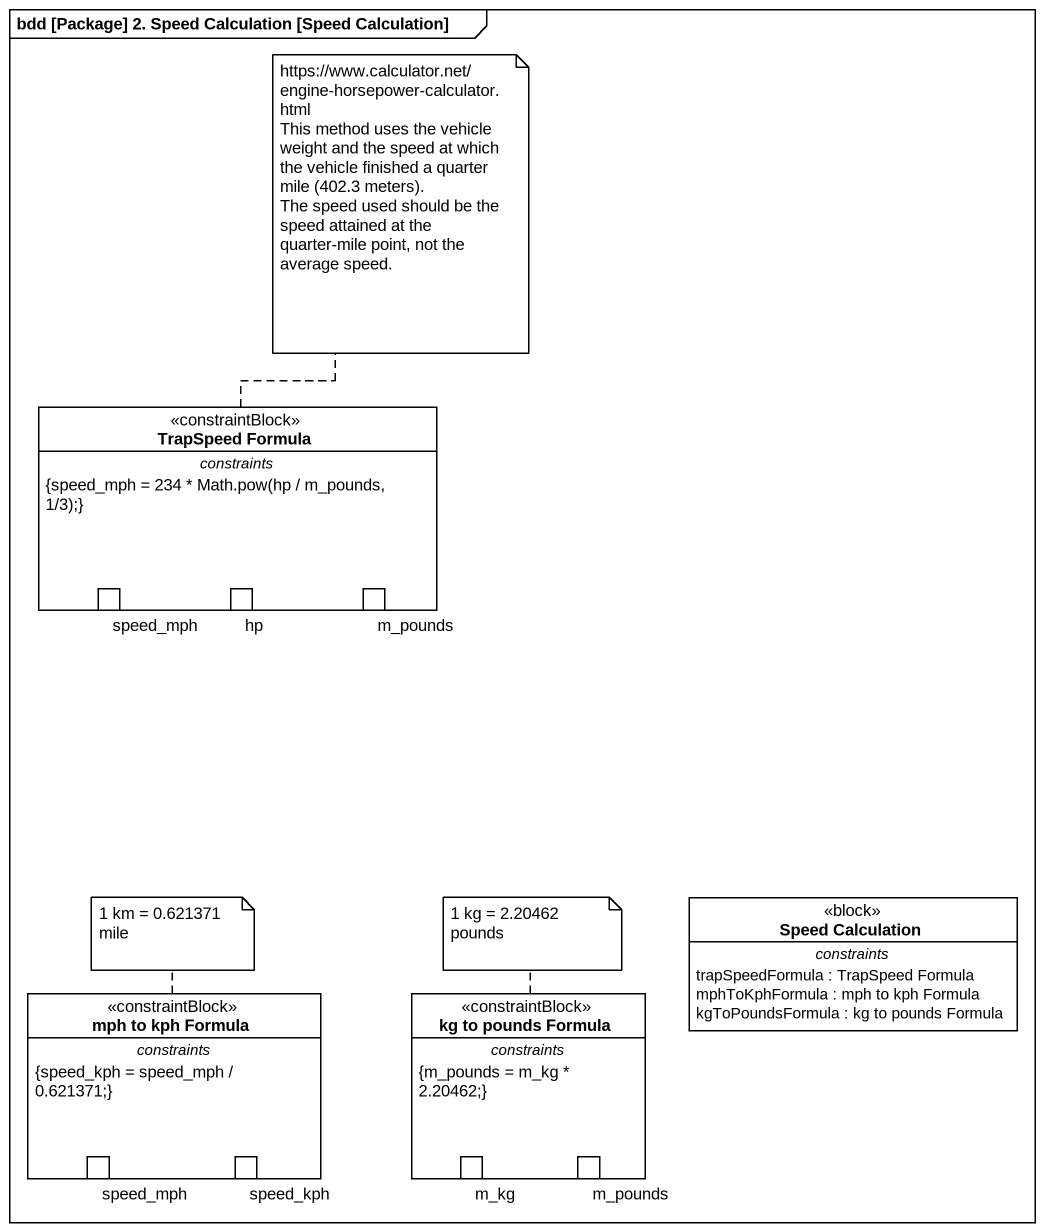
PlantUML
@startuml
mainframe bdd [Package] 2. Speed Calculation [Speed Calculation]
hide circle
hide empty members
class "TrapSpeed Formula" as TrapSpeed_Formula <<constraintBlock>> {
  -- constraints --
  {field} {speed_mph = 234 * Math.pow(hp / m_pounds, 1/3);}
  -- ports --
  speed_mph
  hp
  m_pounds
}
class "Speed Calculation" as Speed_Calculation <<block>> {
  -- constraints --
  trapSpeedFormula : TrapSpeed Formula
  mphToKphFormula : mph to kph Formula
  kgToPoundsFormula : kg to pounds Formula
}
class "mph to kph Formula" as mph_to_kph_Formula <<constraintBlock>> {
  -- constraints --
  {speed_kph = speed_mph / 0.621371;}
  -- ports --
  speed_mph
  speed_kph
}
class "kg to pounds Formula" as kg_to_pounds_Formula <<constraintBlock>> {
  -- constraints --
  {m_pounds = m_kg * 2.20462;}
  -- ports --
  m_pounds
  m_kg
}
note top of TrapSpeed_Formula
  https://www.calculator.net/engine-horsepower-calculator.html
  This method uses the vehicle weight and the speed at which the vehicle finished a quarter mile (402.3 meters).
  The speed used should be the speed attained at the quarter-mile point, not the average speed.
end note
note top of mph_to_kph_Formula : 1 km = 0.621371 mile
note top of kg_to_pounds_Formula : 1 kg = 2.20462 pounds
@enduml
